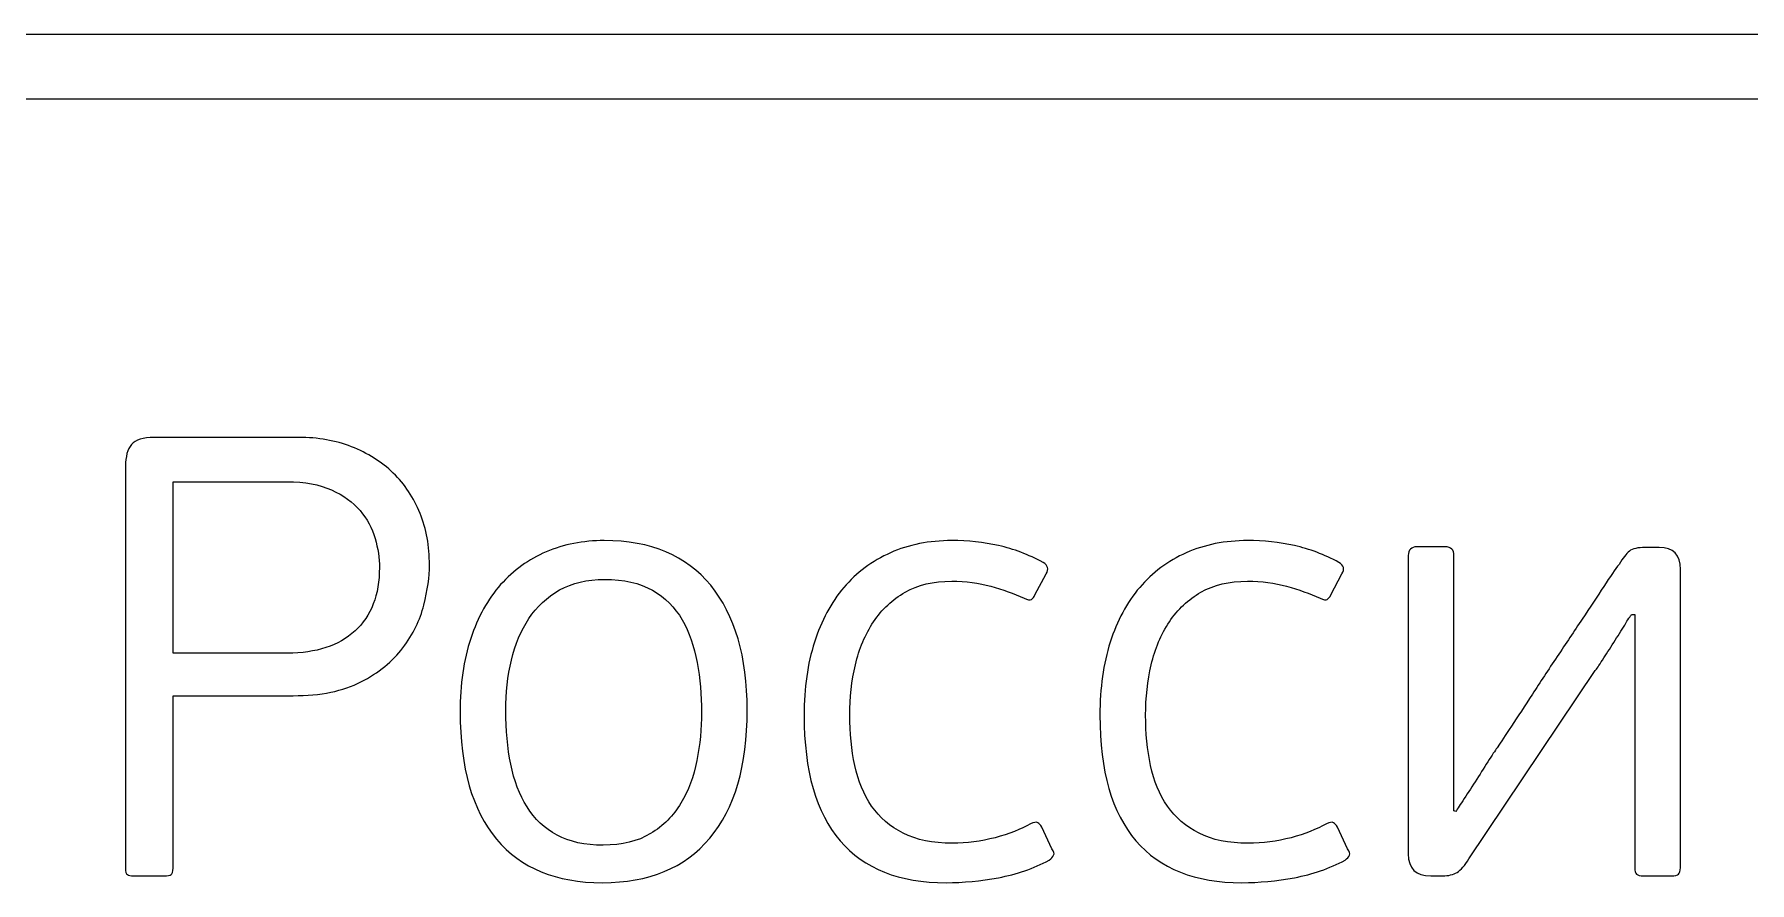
# Model space of a CAD drawing. Header units: centimetres. Extents: x -21.3 to 21.2, y -15.2 to 14.8.
# Drawn here: x -14.245 to -13.617, y -4.252 to -3.941 of the extents above; entities that cross this region are included whole.
import ezdxf

# ---------------------------------------------------------------- set-up
doc = ezdxf.new("R2010")
doc.units = ezdxf.units.CM
doc.header["$MEASUREMENT"] = 0
doc.layers.add('layer 1', color=7, linetype='Continuous')

msp = doc.modelspace()

# ---------------------------------------------------------------- linework, layer by layer
at = {"layer": 'layer 1', "color": 29}
for points, knots in [([(-17.7515, -3.96525), (-17.7515, -3.96525), (-10.82877, -3.96525), (-10.82877, -3.96525), (-10.82877, -3.96525), (-10.82877, -3.96525), (-10.82877, -3.94149), (-10.82877, -3.94149), (-10.82877, -3.94149), (-10.82877, -3.94149), (-17.7515, -3.94149), (-17.7515, -3.94149), (-17.7515, -3.94149), (-17.7515, -3.94149), (-17.7515, -3.96525), (-17.7515, -3.96525)], [0, 0, 0, 0, 0.2, 0.2, 0.2, 0.2, 0.4, 0.4, 0.4, 0.4, 0.6, 0.6, 0.6, 0.6, 1, 1, 1, 1]), ([(-14.21117, -4.09941), (-14.21117, -4.0959), (-14.21045, -4.09328), (-14.209, -4.09152), (-14.209, -4.09152), (-14.20755, -4.08977), (-14.20477, -4.08889), (-14.20065, -4.08889), (-14.20065, -4.08889), (-14.20065, -4.08889), (-14.14781, -4.08889), (-14.14781, -4.08889), (-14.14781, -4.08889), (-14.1408, -4.08889), (-14.13436, -4.09004), (-14.12849, -4.09232), (-14.12849, -4.09232), (-14.12262, -4.09461), (-14.11755, -4.09781), (-14.11328, -4.10193), (-14.11328, -4.10193), (-14.10901, -4.10605), (-14.10573, -4.11096), (-14.10344, -4.11668), (-14.10344, -4.11668), (-14.10115, -4.1224), (-14.10001, -4.12869), (-14.10001, -4.13555), (-14.10001, -4.13555), (-14.10001, -4.13982), (-14.1007, -4.1447), (-14.10207, -4.15019), (-14.10207, -4.15019), (-14.10344, -4.15568), (-14.106, -4.1609), (-14.10973, -4.16586), (-14.10973, -4.16586), (-14.11347, -4.17081), (-14.11858, -4.17497), (-14.12506, -4.17832), (-14.12506, -4.17832), (-14.13154, -4.18168), (-14.13981, -4.18335), (-14.14987, -4.18335), (-14.14987, -4.18335), (-14.14987, -4.18335), (-14.19379, -4.18335), (-14.19379, -4.18335), (-14.19379, -4.18335), (-14.19379, -4.18335), (-14.19379, -4.24648), (-14.19379, -4.24648), (-14.19379, -4.24648), (-14.19379, -4.2477), (-14.19402, -4.24846), (-14.19448, -4.24877), (-14.19448, -4.24877), (-14.19493, -4.24907), (-14.19577, -4.24923), (-14.19699, -4.24923), (-14.19699, -4.24923), (-14.19699, -4.24923), (-14.2082, -4.24923), (-14.2082, -4.24923), (-14.2082, -4.24923), (-14.20927, -4.24923), (-14.21003, -4.24907), (-14.21049, -4.24877), (-14.21049, -4.24877), (-14.21094, -4.24846), (-14.21117, -4.2477), (-14.21117, -4.24648), (-14.21117, -4.24648), (-14.21117, -4.24648), (-14.21117, -4.09941), (-14.21117, -4.09941)], [0, 0, 0, 0, 0.05, 0.05, 0.05, 0.05, 0.1, 0.1, 0.1, 0.1, 0.15, 0.15, 0.15, 0.15, 0.2, 0.2, 0.2, 0.2, 0.25, 0.25, 0.25, 0.25, 0.3, 0.3, 0.3, 0.3, 0.35, 0.35, 0.35, 0.35, 0.4, 0.4, 0.4, 0.4, 0.45, 0.45, 0.45, 0.45, 0.5, 0.5, 0.5, 0.5, 0.55, 0.55, 0.55, 0.55, 0.6, 0.6, 0.6, 0.6, 0.65, 0.65, 0.65, 0.65, 0.7, 0.7, 0.7, 0.7, 0.75, 0.75, 0.75, 0.75, 0.8, 0.8, 0.8, 0.8, 0.85, 0.85, 0.85, 0.85, 0.9, 0.9, 0.9, 0.9, 1, 1, 1, 1]), ([(-14.19379, -4.1678), (-14.19379, -4.1678), (-14.15194, -4.1678), (-14.15194, -4.1678), (-14.15194, -4.1678), (-14.14141, -4.1678), (-14.13318, -4.1651), (-14.12723, -4.15968), (-14.12723, -4.15968), (-14.12129, -4.15427), (-14.11831, -4.14653), (-14.11831, -4.13647), (-14.11831, -4.13647), (-14.11831, -4.13311), (-14.11884, -4.12957), (-14.11991, -4.12583), (-14.11991, -4.12583), (-14.12098, -4.12209), (-14.12281, -4.1187), (-14.1254, -4.11565), (-14.1254, -4.11565), (-14.12799, -4.1126), (-14.13146, -4.11009), (-14.13581, -4.1081), (-14.13581, -4.1081), (-14.14015, -4.10612), (-14.14561, -4.10513), (-14.15216, -4.10513), (-14.15216, -4.10513), (-14.15216, -4.10513), (-14.19379, -4.10513), (-14.19379, -4.10513), (-14.19379, -4.10513), (-14.19379, -4.10513), (-14.19379, -4.1678), (-14.19379, -4.1678)], [0, 0, 0, 0, 0.1, 0.1, 0.1, 0.1, 0.2, 0.2, 0.2, 0.2, 0.3, 0.3, 0.3, 0.3, 0.4, 0.4, 0.4, 0.4, 0.5, 0.5, 0.5, 0.5, 0.6, 0.6, 0.6, 0.6, 0.7, 0.7, 0.7, 0.7, 0.8, 0.8, 0.8, 0.8, 1, 1, 1, 1]), ([(-13.98382, -4.18862), (-13.98382, -4.20905), (-13.98839, -4.22468), (-13.99751, -4.2355), (-13.99751, -4.2355), (-14.00665, -4.24633), (-14.01973, -4.25174), (-14.03677, -4.25174), (-14.03677, -4.25174), (-14.05366, -4.25174), (-14.06654, -4.24644), (-14.07547, -4.23585), (-14.07547, -4.23585), (-14.08434, -4.22525), (-14.08881, -4.20973), (-14.08881, -4.1893), (-14.08881, -4.1893), (-14.08881, -4.17923), (-14.08751, -4.17028), (-14.08492, -4.16242), (-14.08492, -4.16242), (-14.08232, -4.15457), (-14.0787, -4.14802), (-14.07398, -4.14275), (-14.07398, -4.14275), (-14.06925, -4.13749), (-14.06368, -4.13349), (-14.05732, -4.13075), (-14.05732, -4.13075), (-14.05091, -4.128), (-14.04386, -4.12663), (-14.03609, -4.12663), (-14.03609, -4.12663), (-14.01904, -4.12663), (-14.00608, -4.13208), (-13.99717, -4.14298), (-13.99717, -4.14298), (-13.98828, -4.15389), (-13.98382, -4.16909), (-13.98382, -4.18862)], [0, 0, 0, 0, 0.090909, 0.090909, 0.090909, 0.090909, 0.181818, 0.181818, 0.181818, 0.181818, 0.272727, 0.272727, 0.272727, 0.272727, 0.363636, 0.363636, 0.363636, 0.363636, 0.454545, 0.454545, 0.454545, 0.454545, 0.545455, 0.545455, 0.545455, 0.545455, 0.636364, 0.636364, 0.636364, 0.636364, 0.727273, 0.727273, 0.727273, 0.727273, 0.818182, 0.818182, 0.818182, 0.818182, 1, 1, 1, 1]), ([(-13.9088, -4.23733), (-13.90346, -4.23733), (-13.89824, -4.23664), (-13.89313, -4.23528), (-13.89313, -4.23528), (-13.88802, -4.2339), (-13.88371, -4.23222), (-13.88021, -4.23024), (-13.88021, -4.23024), (-13.87899, -4.22963), (-13.87811, -4.22948), (-13.87758, -4.22979), (-13.87758, -4.22979), (-13.87704, -4.23009), (-13.87655, -4.23063), (-13.87609, -4.23138), (-13.87609, -4.23138), (-13.87609, -4.23138), (-13.87243, -4.23939), (-13.87243, -4.23939), (-13.87243, -4.23939), (-13.87167, -4.24031), (-13.87144, -4.24107), (-13.87175, -4.24168), (-13.87175, -4.24168), (-13.87205, -4.24229), (-13.87258, -4.2429), (-13.87335, -4.24351), (-13.87335, -4.24351), (-13.87914, -4.24656), (-13.88532, -4.24869), (-13.89187, -4.24991), (-13.89187, -4.24991), (-13.89843, -4.25113), (-13.90483, -4.25174), (-13.91109, -4.25174), (-13.91109, -4.25174), (-13.92817, -4.25174), (-13.94109, -4.24663), (-13.94985, -4.23642), (-13.94985, -4.23642), (-13.95862, -4.2262), (-13.96301, -4.21088), (-13.96301, -4.19044), (-13.96301, -4.19044), (-13.96301, -4.18053), (-13.96175, -4.17165), (-13.95923, -4.1638), (-13.95923, -4.1638), (-13.95672, -4.15594), (-13.95313, -4.14927), (-13.94848, -4.14378), (-13.94848, -4.14378), (-13.94383, -4.13829), (-13.93815, -4.13406), (-13.93144, -4.13109), (-13.93144, -4.13109), (-13.92473, -4.12812), (-13.91726, -4.12663), (-13.90903, -4.12663), (-13.90903, -4.12663), (-13.90308, -4.12663), (-13.89736, -4.12724), (-13.89187, -4.12846), (-13.89187, -4.12846), (-13.88638, -4.12968), (-13.88097, -4.13174), (-13.87563, -4.13463), (-13.87563, -4.13463), (-13.8738, -4.1357), (-13.87342, -4.13708), (-13.87449, -4.13875), (-13.87449, -4.13875), (-13.87449, -4.13875), (-13.87861, -4.14653), (-13.87861, -4.14653), (-13.87861, -4.14653), (-13.87891, -4.14729), (-13.87933, -4.14783), (-13.87986, -4.14813), (-13.87986, -4.14813), (-13.8804, -4.14843), (-13.88128, -4.14828), (-13.88249, -4.14767), (-13.88249, -4.14767), (-13.88631, -4.146), (-13.89038, -4.14455), (-13.89473, -4.14332), (-13.89473, -4.14332), (-13.89908, -4.14211), (-13.90384, -4.1415), (-13.90903, -4.1415), (-13.90903, -4.1415), (-13.91574, -4.1415), (-13.92141, -4.14283), (-13.92607, -4.1455), (-13.92607, -4.1455), (-13.93072, -4.14817), (-13.93457, -4.15179), (-13.93762, -4.15636), (-13.93762, -4.15636), (-13.94067, -4.16094), (-13.94288, -4.16616), (-13.94425, -4.17203), (-13.94425, -4.17203), (-13.94562, -4.1779), (-13.94631, -4.18404), (-13.94631, -4.19044), (-13.94631, -4.19044), (-13.94631, -4.197), (-13.9457, -4.20314), (-13.94448, -4.20886), (-13.94448, -4.20886), (-13.94326, -4.21457), (-13.9412, -4.21953), (-13.93831, -4.22372), (-13.93831, -4.22372), (-13.93541, -4.22792), (-13.93156, -4.23123), (-13.92675, -4.23367), (-13.92675, -4.23367), (-13.92195, -4.23611), (-13.91597, -4.23733), (-13.9088, -4.23733)], [0, 0, 0, 0, 0.03125, 0.03125, 0.03125, 0.03125, 0.0625, 0.0625, 0.0625, 0.0625, 0.09375, 0.09375, 0.09375, 0.09375, 0.125, 0.125, 0.125, 0.125, 0.15625, 0.15625, 0.15625, 0.15625, 0.1875, 0.1875, 0.1875, 0.1875, 0.21875, 0.21875, 0.21875, 0.21875, 0.25, 0.25, 0.25, 0.25, 0.28125, 0.28125, 0.28125, 0.28125, 0.3125, 0.3125, 0.3125, 0.3125, 0.34375, 0.34375, 0.34375, 0.34375, 0.375, 0.375, 0.375, 0.375, 0.40625, 0.40625, 0.40625, 0.40625, 0.4375, 0.4375, 0.4375, 0.4375, 0.46875, 0.46875, 0.46875, 0.46875, 0.5, 0.5, 0.5, 0.5, 0.53125, 0.53125, 0.53125, 0.53125, 0.5625, 0.5625, 0.5625, 0.5625, 0.59375, 0.59375, 0.59375, 0.59375, 0.625, 0.625, 0.625, 0.625, 0.65625, 0.65625, 0.65625, 0.65625, 0.6875, 0.6875, 0.6875, 0.6875, 0.71875, 0.71875, 0.71875, 0.71875, 0.75, 0.75, 0.75, 0.75, 0.78125, 0.78125, 0.78125, 0.78125, 0.8125, 0.8125, 0.8125, 0.8125, 0.84375, 0.84375, 0.84375, 0.84375, 0.875, 0.875, 0.875, 0.875, 0.90625, 0.90625, 0.90625, 0.90625, 0.9375, 0.9375, 0.9375, 0.9375, 1, 1, 1, 1]), ([(-13.80061, -4.23733), (-13.79527, -4.23733), (-13.79005, -4.23664), (-13.78494, -4.23528), (-13.78494, -4.23528), (-13.77984, -4.2339), (-13.77553, -4.23222), (-13.77202, -4.23024), (-13.77202, -4.23024), (-13.7708, -4.22963), (-13.76993, -4.22948), (-13.76939, -4.22979), (-13.76939, -4.22979), (-13.76886, -4.23009), (-13.76836, -4.23063), (-13.76791, -4.23138), (-13.76791, -4.23138), (-13.76791, -4.23138), (-13.76424, -4.23939), (-13.76424, -4.23939), (-13.76424, -4.23939), (-13.76348, -4.24031), (-13.76326, -4.24107), (-13.76356, -4.24168), (-13.76356, -4.24168), (-13.76386, -4.24229), (-13.7644, -4.2429), (-13.76516, -4.24351), (-13.76516, -4.24351), (-13.77095, -4.24656), (-13.77713, -4.24869), (-13.78369, -4.24991), (-13.78369, -4.24991), (-13.79024, -4.25113), (-13.79665, -4.25174), (-13.8029, -4.25174), (-13.8029, -4.25174), (-13.81998, -4.25174), (-13.8329, -4.24663), (-13.84167, -4.23642), (-13.84167, -4.23642), (-13.85043, -4.2262), (-13.85482, -4.21088), (-13.85482, -4.19044), (-13.85482, -4.19044), (-13.85482, -4.18053), (-13.85356, -4.17165), (-13.85105, -4.1638), (-13.85105, -4.1638), (-13.84853, -4.15594), (-13.84495, -4.14927), (-13.84029, -4.14378), (-13.84029, -4.14378), (-13.83564, -4.13829), (-13.82997, -4.13406), (-13.82326, -4.13109), (-13.82326, -4.13109), (-13.81655, -4.12812), (-13.80908, -4.12663), (-13.80084, -4.12663), (-13.80084, -4.12663), (-13.7949, -4.12663), (-13.78918, -4.12724), (-13.78369, -4.12846), (-13.78369, -4.12846), (-13.7782, -4.12968), (-13.77279, -4.13174), (-13.76745, -4.13463), (-13.76745, -4.13463), (-13.76562, -4.1357), (-13.76524, -4.13708), (-13.7663, -4.13875), (-13.7663, -4.13875), (-13.7663, -4.13875), (-13.77042, -4.14653), (-13.77042, -4.14653), (-13.77042, -4.14653), (-13.77072, -4.14729), (-13.77115, -4.14783), (-13.77168, -4.14813), (-13.77168, -4.14813), (-13.77221, -4.14843), (-13.77309, -4.14828), (-13.77431, -4.14767), (-13.77431, -4.14767), (-13.77812, -4.146), (-13.7822, -4.14455), (-13.78655, -4.14332), (-13.78655, -4.14332), (-13.79089, -4.14211), (-13.79565, -4.1415), (-13.80084, -4.1415), (-13.80084, -4.1415), (-13.80755, -4.1415), (-13.81323, -4.14283), (-13.81788, -4.1455), (-13.81788, -4.1455), (-13.82253, -4.14817), (-13.82638, -4.15179), (-13.82943, -4.15636), (-13.82943, -4.15636), (-13.83248, -4.16094), (-13.83469, -4.16616), (-13.83607, -4.17203), (-13.83607, -4.17203), (-13.83744, -4.1779), (-13.83812, -4.18404), (-13.83812, -4.19044), (-13.83812, -4.19044), (-13.83812, -4.197), (-13.83751, -4.20314), (-13.8363, -4.20886), (-13.8363, -4.20886), (-13.83507, -4.21457), (-13.83301, -4.21953), (-13.83012, -4.22372), (-13.83012, -4.22372), (-13.82722, -4.22792), (-13.82337, -4.23123), (-13.81857, -4.23367), (-13.81857, -4.23367), (-13.81376, -4.23611), (-13.80778, -4.23733), (-13.80061, -4.23733)], [0, 0, 0, 0, 0.03125, 0.03125, 0.03125, 0.03125, 0.0625, 0.0625, 0.0625, 0.0625, 0.09375, 0.09375, 0.09375, 0.09375, 0.125, 0.125, 0.125, 0.125, 0.15625, 0.15625, 0.15625, 0.15625, 0.1875, 0.1875, 0.1875, 0.1875, 0.21875, 0.21875, 0.21875, 0.21875, 0.25, 0.25, 0.25, 0.25, 0.28125, 0.28125, 0.28125, 0.28125, 0.3125, 0.3125, 0.3125, 0.3125, 0.34375, 0.34375, 0.34375, 0.34375, 0.375, 0.375, 0.375, 0.375, 0.40625, 0.40625, 0.40625, 0.40625, 0.4375, 0.4375, 0.4375, 0.4375, 0.46875, 0.46875, 0.46875, 0.46875, 0.5, 0.5, 0.5, 0.5, 0.53125, 0.53125, 0.53125, 0.53125, 0.5625, 0.5625, 0.5625, 0.5625, 0.59375, 0.59375, 0.59375, 0.59375, 0.625, 0.625, 0.625, 0.625, 0.65625, 0.65625, 0.65625, 0.65625, 0.6875, 0.6875, 0.6875, 0.6875, 0.71875, 0.71875, 0.71875, 0.71875, 0.75, 0.75, 0.75, 0.75, 0.78125, 0.78125, 0.78125, 0.78125, 0.8125, 0.8125, 0.8125, 0.8125, 0.84375, 0.84375, 0.84375, 0.84375, 0.875, 0.875, 0.875, 0.875, 0.90625, 0.90625, 0.90625, 0.90625, 0.9375, 0.9375, 0.9375, 0.9375, 1, 1, 1, 1]), ([(-13.74206, -4.13212), (-13.74206, -4.12998), (-13.74099, -4.12892), (-13.73886, -4.12892), (-13.73886, -4.12892), (-13.73886, -4.12892), (-13.72856, -4.12892), (-13.72856, -4.12892), (-13.72856, -4.12892), (-13.72643, -4.12892), (-13.72536, -4.12998), (-13.72536, -4.13212), (-13.72536, -4.13212), (-13.72536, -4.13212), (-13.72536, -4.22544), (-13.72536, -4.22544), (-13.72536, -4.22544), (-13.72536, -4.22544), (-13.72468, -4.22567), (-13.72468, -4.22567), (-13.72468, -4.22567), (-13.72406, -4.22475), (-13.72304, -4.22319), (-13.72159, -4.22098), (-13.72159, -4.22098), (-13.72014, -4.21877), (-13.71862, -4.21641), (-13.71701, -4.21389), (-13.71701, -4.21389), (-13.71541, -4.21137), (-13.71389, -4.20897), (-13.71244, -4.20668), (-13.71244, -4.20668), (-13.71099, -4.2044), (-13.70996, -4.20287), (-13.70935, -4.20211), (-13.70935, -4.20211), (-13.70828, -4.20043), (-13.70661, -4.19788), (-13.70432, -4.19445), (-13.70432, -4.19445), (-13.70203, -4.19102), (-13.69948, -4.18713), (-13.69666, -4.18278), (-13.69666, -4.18278), (-13.69384, -4.17844), (-13.69083, -4.17386), (-13.68762, -4.16906), (-13.68762, -4.16906), (-13.68442, -4.16426), (-13.68137, -4.15968), (-13.67847, -4.15534), (-13.67847, -4.15534), (-13.67558, -4.15099), (-13.67295, -4.14702), (-13.67058, -4.14344), (-13.67058, -4.14344), (-13.66822, -4.13986), (-13.66635, -4.13715), (-13.66498, -4.13532), (-13.66498, -4.13532), (-13.66361, -4.13303), (-13.66235, -4.13143), (-13.66121, -4.13052), (-13.66121, -4.13052), (-13.66006, -4.1296), (-13.65812, -4.12915), (-13.65537, -4.12915), (-13.65537, -4.12915), (-13.65537, -4.12915), (-13.65034, -4.12915), (-13.65034, -4.12915), (-13.65034, -4.12915), (-13.64516, -4.12915), (-13.64256, -4.13182), (-13.64256, -4.13715), (-13.64256, -4.13715), (-13.64256, -4.13715), (-13.64256, -4.24625), (-13.64256, -4.24625), (-13.64256, -4.24625), (-13.64256, -4.24747), (-13.64279, -4.24827), (-13.64325, -4.24866), (-13.64325, -4.24866), (-13.64371, -4.24904), (-13.64455, -4.24923), (-13.64576, -4.24923), (-13.64576, -4.24923), (-13.64576, -4.24923), (-13.65606, -4.24923), (-13.65606, -4.24923), (-13.65606, -4.24923), (-13.65728, -4.24923), (-13.65812, -4.24904), (-13.65858, -4.24866), (-13.65858, -4.24866), (-13.65903, -4.24827), (-13.65926, -4.24747), (-13.65926, -4.24625), (-13.65926, -4.24625), (-13.65926, -4.24625), (-13.65926, -4.15362), (-13.65926, -4.15362), (-13.65926, -4.15362), (-13.65926, -4.15362), (-13.66041, -4.15362), (-13.66041, -4.15362), (-13.66041, -4.15362), (-13.66086, -4.15423), (-13.6617, -4.15553), (-13.66292, -4.15751), (-13.66292, -4.15751), (-13.66414, -4.15949), (-13.66547, -4.16163), (-13.66692, -4.16391), (-13.66692, -4.16391), (-13.66837, -4.1662), (-13.66974, -4.16834), (-13.67104, -4.17032), (-13.67104, -4.17032), (-13.67234, -4.1723), (-13.67321, -4.1736), (-13.67367, -4.1742), (-13.67367, -4.1742), (-13.67367, -4.1742), (-13.71987, -4.24305), (-13.71987, -4.24305), (-13.71987, -4.24305), (-13.7214, -4.24549), (-13.72285, -4.24713), (-13.72422, -4.24797), (-13.72422, -4.24797), (-13.72559, -4.24881), (-13.72735, -4.24923), (-13.72948, -4.24923), (-13.72948, -4.24923), (-13.72948, -4.24923), (-13.73382, -4.24923), (-13.73382, -4.24923), (-13.73382, -4.24923), (-13.73931, -4.24923), (-13.74206, -4.24656), (-13.74206, -4.24122), (-13.74206, -4.24122), (-13.74206, -4.24122), (-13.74206, -4.13212), (-13.74206, -4.13212)], [0, 0, 0, 0, 0.026316, 0.026316, 0.026316, 0.026316, 0.052632, 0.052632, 0.052632, 0.052632, 0.078947, 0.078947, 0.078947, 0.078947, 0.105263, 0.105263, 0.105263, 0.105263, 0.131579, 0.131579, 0.131579, 0.131579, 0.157895, 0.157895, 0.157895, 0.157895, 0.184211, 0.184211, 0.184211, 0.184211, 0.210526, 0.210526, 0.210526, 0.210526, 0.236842, 0.236842, 0.236842, 0.236842, 0.263158, 0.263158, 0.263158, 0.263158, 0.289474, 0.289474, 0.289474, 0.289474, 0.315789, 0.315789, 0.315789, 0.315789, 0.342105, 0.342105, 0.342105, 0.342105, 0.368421, 0.368421, 0.368421, 0.368421, 0.394737, 0.394737, 0.394737, 0.394737, 0.421053, 0.421053, 0.421053, 0.421053, 0.447368, 0.447368, 0.447368, 0.447368, 0.473684, 0.473684, 0.473684, 0.473684, 0.5, 0.5, 0.5, 0.5, 0.526316, 0.526316, 0.526316, 0.526316, 0.552632, 0.552632, 0.552632, 0.552632, 0.578947, 0.578947, 0.578947, 0.578947, 0.605263, 0.605263, 0.605263, 0.605263, 0.631579, 0.631579, 0.631579, 0.631579, 0.657895, 0.657895, 0.657895, 0.657895, 0.684211, 0.684211, 0.684211, 0.684211, 0.710526, 0.710526, 0.710526, 0.710526, 0.736842, 0.736842, 0.736842, 0.736842, 0.763158, 0.763158, 0.763158, 0.763158, 0.789474, 0.789474, 0.789474, 0.789474, 0.815789, 0.815789, 0.815789, 0.815789, 0.842105, 0.842105, 0.842105, 0.842105, 0.868421, 0.868421, 0.868421, 0.868421, 0.894737, 0.894737, 0.894737, 0.894737, 0.921053, 0.921053, 0.921053, 0.921053, 0.947368, 0.947368, 0.947368, 0.947368, 1, 1, 1, 1]), ([(-14.00052, -4.18941), (-14.00052, -4.18316), (-14.00105, -4.17706), (-14.00212, -4.1712), (-14.00212, -4.1712), (-14.00318, -4.16528), (-14.00502, -4.1601), (-14.00761, -4.1556), (-14.00761, -4.1556), (-14.0102, -4.1511), (-14.01382, -4.14748), (-14.01847, -4.14482), (-14.01847, -4.14482), (-14.02312, -4.14214), (-14.02895, -4.14081), (-14.03597, -4.14081), (-14.03597, -4.14081), (-14.04238, -4.14081), (-14.04787, -4.14211), (-14.05244, -4.1447), (-14.05244, -4.1447), (-14.05701, -4.14729), (-14.06075, -4.1508), (-14.06365, -4.15514), (-14.06365, -4.15514), (-14.06654, -4.15949), (-14.06868, -4.16456), (-14.07005, -4.17039), (-14.07005, -4.17039), (-14.07142, -4.17619), (-14.07211, -4.18232), (-14.07211, -4.18873), (-14.07211, -4.18873), (-14.07211, -4.1959), (-14.0715, -4.20249), (-14.07028, -4.20844), (-14.07028, -4.20844), (-14.06906, -4.21442), (-14.06708, -4.21961), (-14.06433, -4.22403), (-14.06433, -4.22403), (-14.06159, -4.22845), (-14.05793, -4.23192), (-14.05335, -4.23436), (-14.05335, -4.23436), (-14.04878, -4.2368), (-14.04314, -4.23802), (-14.03643, -4.23802), (-14.03643, -4.23802), (-14.02956, -4.23802), (-14.02381, -4.23661), (-14.01916, -4.23379), (-14.01916, -4.23379), (-14.01451, -4.23097), (-14.01081, -4.22723), (-14.00807, -4.22266), (-14.00807, -4.22266), (-14.00532, -4.21808), (-14.00338, -4.21286), (-14.00223, -4.20706), (-14.00223, -4.20706), (-14.00109, -4.20127), (-14.00052, -4.19536), (-14.00052, -4.18941)], [0, 0, 0, 0, 0.058824, 0.058824, 0.058824, 0.058824, 0.117647, 0.117647, 0.117647, 0.117647, 0.176471, 0.176471, 0.176471, 0.176471, 0.235294, 0.235294, 0.235294, 0.235294, 0.294118, 0.294118, 0.294118, 0.294118, 0.352941, 0.352941, 0.352941, 0.352941, 0.411765, 0.411765, 0.411765, 0.411765, 0.470588, 0.470588, 0.470588, 0.470588, 0.529412, 0.529412, 0.529412, 0.529412, 0.588235, 0.588235, 0.588235, 0.588235, 0.647059, 0.647059, 0.647059, 0.647059, 0.705882, 0.705882, 0.705882, 0.705882, 0.764706, 0.764706, 0.764706, 0.764706, 0.823529, 0.823529, 0.823529, 0.823529, 0.882353, 0.882353, 0.882353, 0.882353, 1, 1, 1, 1])]:
    msp.add_open_spline(points, degree=3, knots=knots, dxfattribs=at)

doc.saveas('drawing.dxf')
